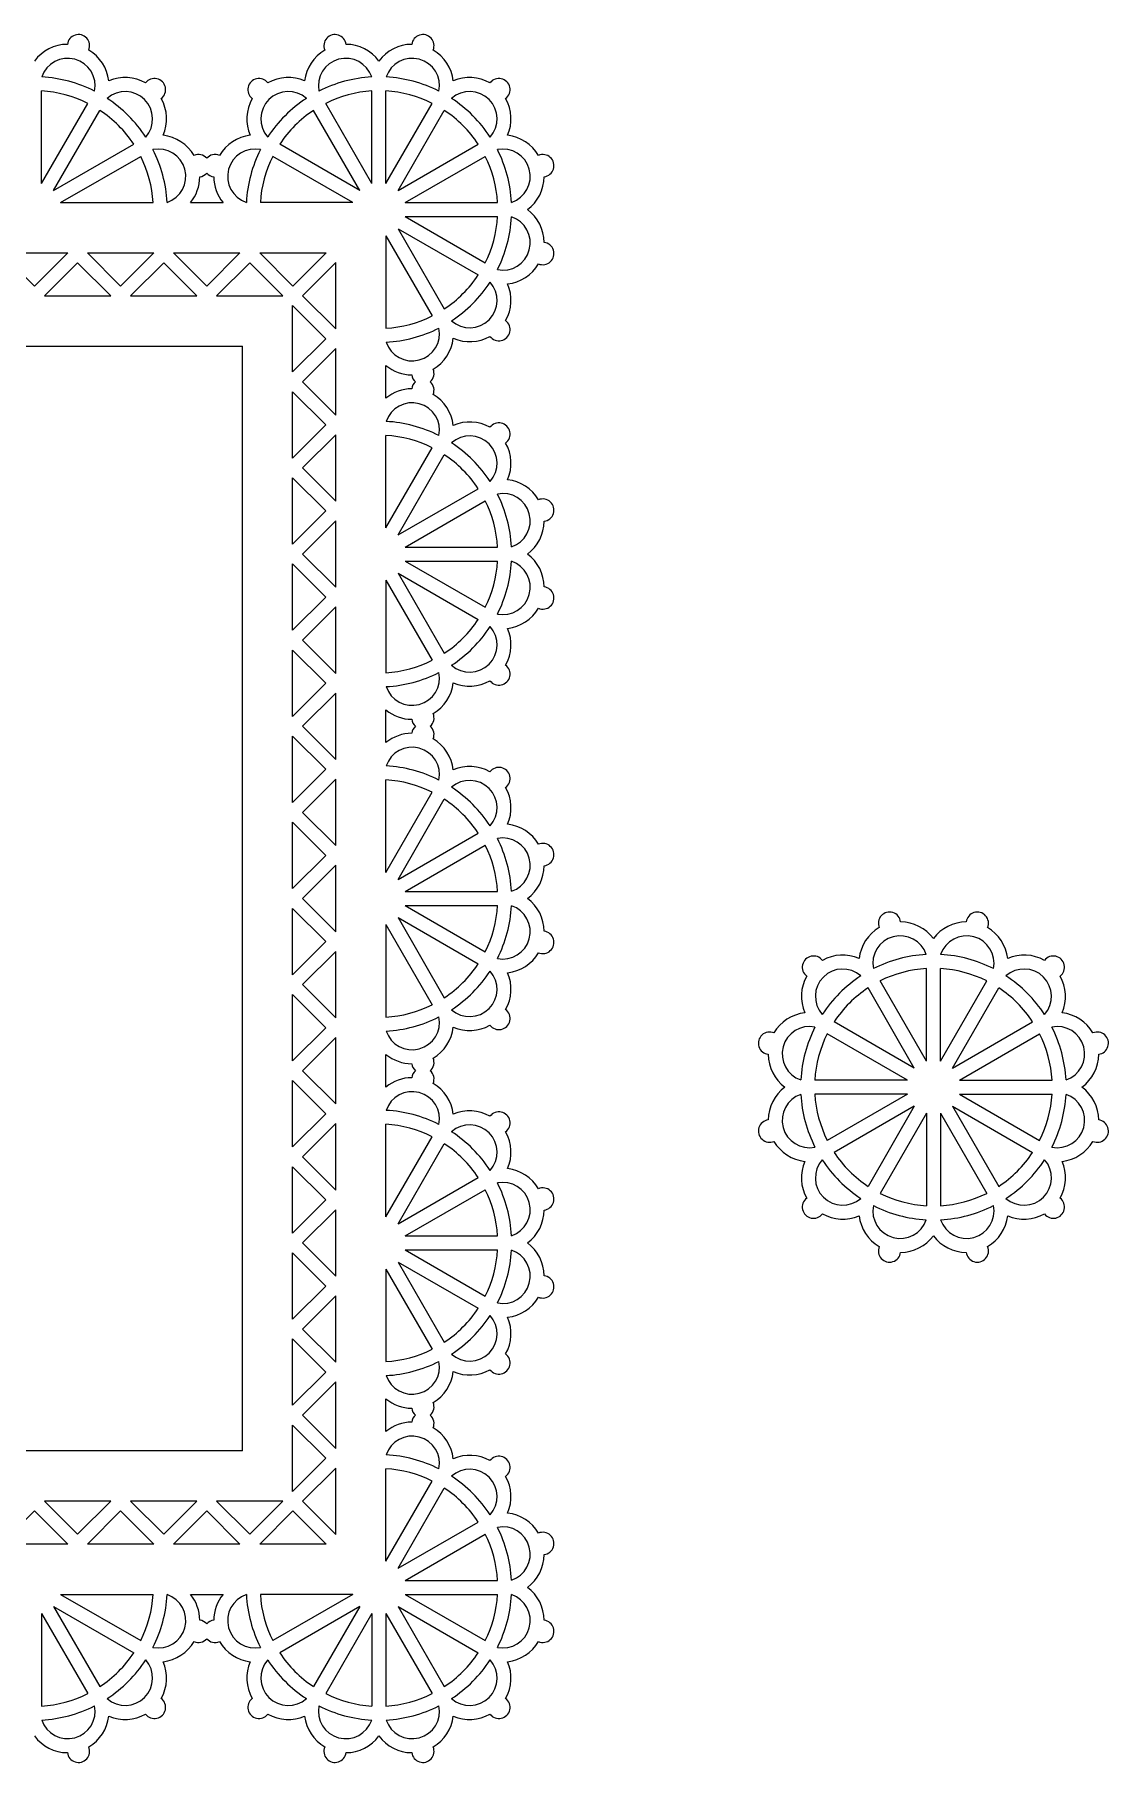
# Model space of a CAD drawing. Extents: x 101 to 362, y -61 to 137.
# Drawn here: x 239.1 to 362, y -61 to 136.8 of the extents above; entities that cross this region are included whole.
import ezdxf

# ---------------------------------------------------------------- set-up
doc = ezdxf.new("R2010")
doc.units = 0
doc.layers.get('0').update_dxf_attribs({"linetype": 'CONTINUOUS'})

msp = doc.modelspace()

# ---------------------------------------------------------------- linework, layer by layer
for p, q in [((239.922283, 119.719523), (239.922283, 130.310333)), ((239.922283, 119.719523), (245.217688, 128.891433)), ((277.744098, 119.719523), (272.448693, 128.891433)), ((277.744098, 119.719523), (277.744098, 130.310333)), ((279.344098, 119.719523), (279.344098, 130.310333)), ((279.344098, 119.719523), (284.639503, 128.891433)), ((241.307924, 118.919523), (246.603329, 128.091433)), ((276.358457, 118.919523), (271.063053, 128.091433)), ((280.729739, 118.919523), (286.025143, 128.091433)), ((241.307924, 118.919523), (250.479834, 124.214928)), ((242.107924, 117.533882), (251.279834, 122.829287)), ((275.558457, 117.533882), (266.386547, 122.829287)), ((276.358457, 118.919523), (267.186547, 124.214928)), ((280.729739, 118.919523), (289.901649, 124.214928)), ((281.529739, 117.533882), (290.701649, 122.829287)), ((242.107924, 117.533882), (252.698733, 117.533882)), ((256.96621, 117.533882), (260.700171, 117.533882)), ((275.558457, 117.533882), (264.967648, 117.533882)), ((281.529739, 117.533882), (292.120548, 117.533882)), ((281.529739, 115.933882), (292.120548, 115.933882)), ((281.529739, 115.933882), (290.701649, 110.638478)), ((279.344098, 113.748242), (279.344098, 103.157432)), ((279.344098, 113.748242), (284.639503, 104.576332)), ((280.729739, 114.548242), (289.901649, 109.252837)), ((280.729739, 114.548242), (286.025143, 105.376332)), ((235.325927, 111.783882), (239.122283, 107.987526)), ((235.325927, 111.783882), (242.918639, 111.783882)), ((242.918639, 111.783882), (239.122283, 107.987526)), ((245.181381, 111.783882), (252.774093, 111.783882)), ((245.181381, 111.783882), (248.977737, 107.987526)), ((252.774093, 111.783882), (248.977737, 107.987526)), ((255.036835, 111.783882), (262.629547, 111.783882)), ((255.036835, 111.783882), (258.833191, 107.987526)), ((262.629547, 111.783882), (258.833191, 107.987526)), ((264.892288, 111.783882), (268.688644, 107.987526)), ((264.892288, 111.783882), (272.485, 111.783882)), ((272.485, 111.783882), (268.688644, 107.987526)), ((244.05001, 110.652511), (240.253654, 106.856155)), ((244.05001, 110.652511), (247.846366, 106.856155)), ((253.905464, 110.652511), (250.109108, 106.856155)), ((253.905464, 110.652511), (257.70182, 106.856155)), ((263.760917, 110.652511), (259.964561, 106.856155)), ((263.760917, 110.652511), (267.557273, 106.856155)), ((273.594098, 110.674785), (269.797742, 106.878429)), ((273.594098, 103.082073), (273.594098, 110.674785)), ((240.253654, 106.856155), (247.846366, 106.856155)), ((250.109108, 106.856155), (257.70182, 106.856155)), ((259.964561, 106.856155), (267.557273, 106.856155)), ((273.594098, 103.082073), (269.797742, 106.878429)), ((268.666371, 98.154346), (268.666371, 105.747058)), ((272.462727, 101.950702), (268.666371, 105.747058)), ((136.484565, 101.106155), (262.916371, 101.106155)), ((262.916371, -25.32565), (262.916371, 101.106155)), ((272.462727, 101.950702), (268.666371, 98.154346)), ((273.594098, 100.819331), (269.797742, 97.022975)), ((273.594098, 93.226619), (273.594098, 100.819331)), ((279.344098, 95.155994), (279.344098, 98.889955)), ((273.594098, 93.226619), (269.797742, 97.022975)), ((268.666371, 88.298892), (268.666371, 95.891604)), ((272.462727, 92.095248), (268.666371, 95.891604)), ((272.462727, 92.095248), (268.666371, 88.298892)), ((273.594098, 90.963877), (269.797742, 87.167521)), ((273.594098, 83.371165), (273.594098, 90.963877)), ((279.344098, 80.297708), (279.344098, 90.888518)), ((279.344098, 80.297708), (284.639503, 89.469618)), ((273.594098, 83.371165), (269.797742, 87.167521)), ((280.729739, 79.497708), (286.025143, 88.669618)), ((268.666371, 78.443438), (268.666371, 86.03615)), ((272.462727, 82.239794), (268.666371, 86.03615)), ((280.729739, 79.497708), (289.901649, 84.793113)), ((281.529739, 78.112067), (290.701649, 83.407472)), ((272.462727, 82.239794), (268.666371, 78.443438)), ((273.594098, 81.108423), (269.797742, 77.312067)), ((273.594098, 73.515711), (273.594098, 81.108423)), ((273.594098, 73.515711), (269.797742, 77.312067)), ((281.529739, 78.112067), (292.120548, 78.112067)), ((272.462727, 72.384341), (268.666371, 76.180697)), ((268.666371, 68.587985), (268.666371, 76.180697)), ((281.529739, 76.512067), (292.120548, 76.512067)), ((281.529739, 76.512067), (290.701649, 71.216663)), ((279.344098, 74.326427), (279.344098, 63.735617)), ((279.344098, 74.326427), (284.639503, 65.154517)), ((280.729739, 75.126427), (289.901649, 69.831022)), ((280.729739, 75.126427), (286.025143, 65.954517)), ((272.462727, 72.384341), (268.666371, 68.587985)), ((273.594098, 71.25297), (269.797742, 67.456614)), ((273.594098, 63.660258), (273.594098, 71.25297)), ((273.594098, 63.660258), (269.797742, 67.456614)), ((272.462727, 62.528887), (268.666371, 66.325243)), ((268.666371, 58.732531), (268.666371, 66.325243)), ((272.462727, 62.528887), (268.666371, 58.732531)), ((273.594098, 61.397516), (269.797742, 57.60116)), ((273.594098, 53.804804), (273.594098, 61.397516)), ((279.344098, 55.73418), (279.344098, 59.468141)), ((273.594098, 53.804804), (269.797742, 57.60116)), ((268.666371, 48.877077), (268.666371, 56.469789)), ((272.462727, 52.673433), (268.666371, 56.469789)), ((272.462727, 52.673433), (268.666371, 48.877077)), ((273.594098, 51.542062), (269.797742, 47.745706)), ((273.594098, 43.94935), (273.594098, 51.542062)), ((279.344098, 40.875893), (279.344098, 51.466703)), ((279.344098, 40.875893), (284.639503, 50.047803)), ((273.594098, 43.94935), (269.797742, 47.745706)), ((280.729739, 40.075893), (286.025143, 49.247803)), ((268.666371, 39.021623), (268.666371, 46.614335)), ((272.462727, 42.817979), (268.666371, 46.614335)), ((280.729739, 40.075893), (289.901649, 45.371298)), ((281.529739, 38.690253), (290.701649, 43.985657)), ((272.462727, 42.817979), (268.666371, 39.021623)), ((273.594098, 41.686609), (269.797742, 37.890253)), ((273.594098, 34.093897), (273.594098, 41.686609)), ((273.594098, 34.093897), (269.797742, 37.890253)), ((281.529739, 38.690253), (292.120548, 38.690253)), ((268.666371, 29.16617), (268.666371, 36.758882)), ((272.462727, 32.962526), (268.666371, 36.758882)), ((280.729739, 35.704612), (289.901649, 30.409207)), ((280.729739, 35.704612), (286.025143, 26.532702)), ((281.529739, 37.090253), (290.701649, 31.794848)), ((281.529739, 37.090253), (292.120548, 37.090253)), ((279.344098, 34.904612), (279.344098, 24.313802)), ((279.344098, 34.904612), (284.639503, 25.732702)), ((272.462727, 32.962526), (268.666371, 29.16617)), ((273.594098, 31.831155), (269.797742, 28.034799)), ((273.594098, 24.238443), (273.594098, 31.831155)), ((341.214028, 19.28846), (341.214028, 29.879269)), ((342.814028, 19.28846), (342.814028, 29.879269)), ((273.594098, 24.238443), (269.797742, 28.034799)), ((341.214028, 19.28846), (335.918624, 28.46037)), ((342.814028, 19.28846), (348.109433, 28.46037)), ((272.462727, 23.107072), (268.666371, 26.903428)), ((268.666371, 19.310716), (268.666371, 26.903428)), ((339.828388, 18.48846), (334.532983, 27.66037)), ((344.199669, 18.48846), (349.495074, 27.66037)), ((339.828388, 18.48846), (330.656478, 23.783865)), ((344.199669, 18.48846), (353.371579, 23.783865)), ((272.462727, 23.107072), (268.666371, 19.310716)), ((273.594098, 21.975701), (269.797742, 18.179345)), ((273.594098, 14.382989), (273.594098, 21.975701)), ((339.028388, 17.102819), (329.856478, 22.398224)), ((344.999669, 17.102819), (354.171579, 22.398224)), ((279.344098, 16.312365), (279.344098, 20.046326)), ((273.594098, 14.382989), (269.797742, 18.179345)), ((272.462727, 13.251618), (268.666371, 17.047974)), ((268.666371, 9.455262), (268.666371, 17.047974)), ((339.028388, 17.102819), (328.437578, 17.102819)), ((344.999669, 17.102819), (355.590479, 17.102819)), ((339.028388, 15.502819), (328.437578, 15.502819)), ((339.028388, 15.502819), (329.856478, 10.207415)), ((339.828388, 14.117179), (330.656478, 8.821774)), ((339.828388, 14.117179), (334.532983, 4.945269)), ((344.199669, 14.117179), (353.371579, 8.821774)), ((344.199669, 14.117179), (349.495074, 4.945269)), ((344.999669, 15.502819), (355.590479, 15.502819)), ((344.999669, 15.502819), (354.171579, 10.207415)), ((272.462727, 13.251618), (268.666371, 9.455262)), ((273.594098, 12.120247), (269.797742, 8.323891)), ((273.594098, 4.527535), (273.594098, 12.120247)), ((279.344098, 1.454078), (279.344098, 12.044888)), ((341.214028, 13.317179), (335.918624, 4.145269)), ((341.214028, 13.317179), (341.214028, 2.726369)), ((342.814028, 13.317179), (348.109433, 4.145269)), ((342.814028, 13.317179), (342.814028, 2.726369)), ((279.344098, 1.454078), (284.639503, 10.625989)), ((273.594098, 4.527535), (269.797742, 8.323891)), ((280.729739, 0.654078), (286.025143, 9.825989)), ((272.462727, 3.396165), (268.666371, 7.192521)), ((268.666371, -0.400191), (268.666371, 7.192521)), ((280.729739, 0.654078), (289.901649, 5.949483)), ((281.529739, -0.731562), (290.701649, 4.563843)), ((272.462727, 3.396165), (268.666371, -0.400191)), ((273.594098, 2.264794), (269.797742, -1.531562)), ((273.594098, -5.327918), (273.594098, 2.264794)), ((273.594098, -5.327918), (269.797742, -1.531562)), ((281.529739, -0.731562), (292.120548, -0.731562)), ((268.666371, -10.255645), (268.666371, -2.662933)), ((272.462727, -6.459289), (268.666371, -2.662933)), ((280.729739, -3.717203), (289.901649, -9.012608)), ((280.729739, -3.717203), (286.025143, -12.889113)), ((281.529739, -2.331562), (292.120548, -2.331562)), ((281.529739, -2.331562), (290.701649, -7.626967)), ((279.344098, -4.517203), (284.639503, -13.689113)), ((279.344098, -4.517203), (279.344098, -15.108012)), ((272.462727, -6.459289), (268.666371, -10.255645)), ((273.594098, -7.59066), (269.797742, -11.387016)), ((273.594098, -15.183372), (273.594098, -7.59066)), ((273.594098, -15.183372), (269.797742, -11.387016)), ((268.666371, -20.111099), (268.666371, -12.518387)), ((272.462727, -16.314743), (268.666371, -12.518387)), ((272.462727, -16.314743), (268.666371, -20.111099)), ((273.594098, -17.446114), (269.797742, -21.24247)), ((273.594098, -25.038826), (273.594098, -17.446114)), ((279.344098, -23.10945), (279.344098, -19.375489)), ((273.594098, -25.038826), (269.797742, -21.24247)), ((272.462727, -26.170197), (268.666371, -22.373841)), ((268.666371, -29.966553), (268.666371, -22.373841)), ((262.916371, -25.32565), (136.484565, -25.32565)), ((272.462727, -26.170197), (268.666371, -29.966553)), ((273.594098, -27.301567), (269.797742, -31.097923)), ((273.594098, -34.894279), (273.594098, -27.301567)), ((279.344098, -37.967736), (279.344098, -27.376927)), ((279.344098, -37.967736), (284.639503, -28.795826)), ((280.729739, -38.767736), (286.025143, -29.595826)), ((244.05001, -34.872006), (240.253654, -31.07565)), ((247.846366, -31.07565), (240.253654, -31.07565)), ((244.05001, -34.872006), (247.846366, -31.07565)), ((253.905464, -34.872006), (250.109108, -31.07565)), ((257.70182, -31.07565), (250.109108, -31.07565)), ((253.905464, -34.872006), (257.70182, -31.07565)), ((267.557273, -31.07565), (259.964561, -31.07565)), ((263.760917, -34.872006), (259.964561, -31.07565)), ((263.760917, -34.872006), (267.557273, -31.07565)), ((273.594098, -34.894279), (269.797742, -31.097923)), ((235.325927, -36.003377), (239.122283, -32.207021)), ((242.918639, -36.003377), (239.122283, -32.207021)), ((245.181381, -36.003377), (248.977737, -32.207021)), ((252.774093, -36.003377), (248.977737, -32.207021)), ((255.036835, -36.003377), (258.833191, -32.207021)), ((262.629547, -36.003377), (258.833191, -32.207021)), ((264.892288, -36.003377), (268.688644, -32.207021)), ((272.485, -36.003377), (268.688644, -32.207021)), ((280.729739, -38.767736), (289.901649, -33.472332)), ((281.529739, -40.153377), (290.701649, -34.857972)), ((242.918639, -36.003377), (235.325927, -36.003377)), ((252.774093, -36.003377), (245.181381, -36.003377)), ((262.629547, -36.003377), (255.036835, -36.003377)), ((272.485, -36.003377), (264.892288, -36.003377)), ((281.529739, -40.153377), (292.120548, -40.153377)), ((241.307924, -43.139018), (246.603329, -52.310928)), ((241.307924, -43.139018), (250.479834, -48.434423)), ((242.107924, -41.753377), (252.698733, -41.753377)), ((242.107924, -41.753377), (251.279834, -47.048782)), ((256.96621, -41.753377), (260.700171, -41.753377)), ((275.558457, -41.753377), (264.967648, -41.753377)), ((275.558457, -41.753377), (266.386547, -47.048782)), ((276.358457, -43.139018), (267.186547, -48.434423)), ((276.358457, -43.139018), (271.063053, -52.310928)), ((280.729739, -43.139018), (286.025143, -52.310928)), ((280.729739, -43.139018), (289.901649, -48.434423)), ((281.529739, -41.753377), (290.701649, -47.048782)), ((281.529739, -41.753377), (292.120548, -41.753377)), ((239.922283, -43.939018), (245.217688, -53.110928)), ((239.922283, -43.939018), (239.922283, -54.529827)), ((277.744098, -43.939018), (272.448693, -53.110928)), ((277.744098, -43.939018), (277.744098, -54.529827)), ((279.344098, -43.939018), (279.344098, -54.529827)), ((279.344098, -43.939018), (284.639503, -53.110928))]:
    msp.add_line(p, q)
for centre, radius, start, end in [((244.147545, 135.488416), 1.28, 337.230346, 172.769654), ((273.518836, 135.488416), 1.28, 7.230346, 202.769654), ((283.56936, 135.488416), 1.28, 337.230346, 172.769654), ((242.922283, 130.915675), 4.734049, 90.539308, 143.388276), ((242.922283, 130.915675), 4.734049, 6.611724, 59.460692), ((274.744098, 130.915675), 4.734049, 120.539308, 173.388276), ((274.744098, 130.915675), 4.734049, 36.611724, 89.460692), ((282.344098, 130.915675), 4.734049, 90.539308, 143.388276), ((282.344098, 130.915675), 4.734049, 6.611724, 59.460692), ((242.922283, 130.915675), 3.134049, 348.522619, 161.477381), ((274.744098, 130.915675), 3.134049, 18.522619, 191.477381), ((282.344098, 130.915675), 3.134049, 348.522619, 161.477381), ((239.122283, 116.733882), 15.2, 63.123789, 86.876211), ((249.504076, 127.115675), 4.734049, 60.539308, 113.388276), ((252.851555, 130.463154), 1.28, 307.230346, 142.769654), ((264.814826, 130.463154), 1.28, 37.230346, 232.769654), ((268.162305, 127.115675), 4.734049, 66.611724, 119.460692), ((278.544098, 116.733882), 15.2, 93.123789, 116.876211), ((278.544098, 116.733882), 15.2, 63.123789, 86.876211), ((288.925891, 127.115675), 4.734049, 60.539308, 113.388276), ((292.27337, 130.463154), 1.28, 307.230346, 142.769654), ((239.122283, 116.733882), 13.6, 63.372287, 86.627713), ((249.504076, 127.115675), 3.134049, 318.522619, 131.477381), ((239.122283, 116.733882), 15.2, 33.123789, 56.876211), ((249.504076, 127.115675), 4.734049, 336.611724, 29.460692), ((268.162305, 127.115675), 4.734049, 150.539308, 203.388276), ((268.162305, 127.115675), 3.134049, 48.522619, 221.477381), ((278.544098, 116.733882), 15.2, 123.123789, 146.876211), ((278.544098, 116.733882), 13.6, 93.372287, 116.627713), ((278.544098, 116.733882), 13.6, 63.372287, 86.627713), ((288.925891, 127.115675), 3.134049, 318.522619, 131.477381), ((278.544098, 116.733882), 15.2, 33.123789, 56.876211), ((288.925891, 127.115675), 4.734049, 336.611724, 29.460692), ((239.122283, 116.733882), 13.6, 33.372287, 56.627713), ((278.544098, 116.733882), 13.6, 123.372287, 146.627713), ((278.544098, 116.733882), 13.6, 33.372287, 56.627713), ((253.304076, 120.533882), 4.734049, 30.539308, 83.388276), ((264.362305, 120.533882), 4.734049, 96.611724, 149.460692), ((292.725891, 120.533882), 4.734049, 30.539308, 83.388276), ((239.122283, 116.733882), 13.6, 3.372287, 26.627713), ((253.304076, 120.533882), 3.134049, 288.522619, 101.477381), ((239.122283, 116.733882), 15.2, 3.123789, 26.876211), ((257.876817, 121.759144), 1.28, 41.654437, 112.769654), ((259.789564, 121.759144), 1.28, 67.230346, 138.345563), ((264.362305, 120.533882), 3.134049, 78.522619, 251.477381), ((278.544098, 116.733882), 15.2, 153.123789, 176.876211), ((278.544098, 116.733882), 13.6, 153.372287, 176.627713), ((278.544098, 116.733882), 13.6, 3.372287, 26.627713), ((292.725891, 120.533882), 3.134049, 288.522619, 101.477381), ((278.544098, 116.733882), 15.2, 3.123789, 26.876211), ((297.298632, 121.759144), 1.28, 277.230346, 112.769654), ((257.876817, 121.759144), 1.28, 277.230346, 318.345563), ((259.789564, 121.759144), 1.28, 221.654437, 262.769654), ((253.304076, 120.533882), 4.734049, 320.675854, 359.460692), ((264.362305, 120.533882), 4.734049, 180.539308, 219.324146), ((292.725891, 120.533882), 4.734049, 306.611724, 359.460692), ((292.725891, 112.933882), 4.734049, 0.539308, 53.388276), ((278.544098, 116.733882), 13.6, 333.372287, 356.627713), ((278.544098, 116.733882), 15.2, 333.123789, 356.876211), ((292.725891, 112.933882), 3.134049, 258.522619, 71.477381), ((297.298632, 111.70862), 1.28, 247.230346, 82.769654), ((278.544098, 116.733882), 13.6, 303.372287, 326.627713), ((292.725891, 112.933882), 4.734049, 276.611724, 329.460692), ((288.925891, 106.352089), 3.134049, 228.522619, 41.477381), ((278.544098, 116.733882), 15.2, 303.123789, 326.876211), ((288.925891, 106.352089), 4.734049, 330.539308, 23.388276), ((278.544098, 116.733882), 13.6, 273.372287, 296.627713), ((282.344098, 102.552089), 3.134049, 198.522619, 11.477381), ((278.544098, 116.733882), 15.2, 273.123789, 296.876211), ((292.27337, 103.004611), 1.28, 217.230346, 52.769654), ((282.344098, 102.552089), 4.734049, 300.539308, 353.388276), ((288.925891, 106.352089), 4.734049, 246.611724, 299.460692), ((282.344098, 102.552089), 4.734049, 230.675854, 269.460692), ((283.56936, 97.979349), 1.28, 187.230346, 228.345563), ((283.56936, 96.066601), 1.28, 131.654437, 172.769654), ((283.56936, 97.979349), 1.28, 311.654437, 22.769654), ((283.56936, 96.066601), 1.28, 337.230346, 48.345563), ((282.344098, 91.493861), 4.734049, 90.539308, 129.324146), ((282.344098, 91.493861), 4.734049, 6.611724, 59.460692), ((282.344098, 91.493861), 3.134049, 348.522619, 161.477381), ((278.544098, 77.312067), 15.2, 63.123789, 86.876211), ((288.925891, 87.693861), 4.734049, 60.539308, 113.388276), ((292.27337, 91.041339), 1.28, 307.230346, 142.769654), ((278.544098, 77.312067), 13.6, 63.372287, 86.627713), ((288.925891, 87.693861), 3.134049, 318.522619, 131.477381), ((278.544098, 77.312067), 15.2, 33.123789, 56.876211), ((288.925891, 87.693861), 4.734049, 336.611724, 29.460692), ((278.544098, 77.312067), 13.6, 33.372287, 56.627713), ((292.725891, 81.112067), 4.734049, 30.539308, 83.388276), ((278.544098, 77.312067), 13.6, 3.372287, 26.627713), ((292.725891, 81.112067), 3.134049, 288.522619, 101.477381), ((278.544098, 77.312067), 15.2, 3.123789, 26.876211), ((297.298632, 82.33733), 1.28, 277.230346, 112.769654), ((292.725891, 81.112067), 4.734049, 306.611724, 359.460692), ((292.725891, 73.512067), 4.734049, 0.539308, 53.388276), ((278.544098, 77.312067), 13.6, 333.372287, 356.627713), ((278.544098, 77.312067), 15.2, 333.123789, 356.876211), ((292.725891, 73.512067), 3.134049, 258.522619, 71.477381), ((297.298632, 72.286805), 1.28, 247.230346, 82.769654), ((278.544098, 77.312067), 13.6, 303.372287, 326.627713), ((292.725891, 73.512067), 4.734049, 276.611724, 329.460692), ((278.544098, 77.312067), 15.2, 303.123789, 326.876211), ((288.925891, 66.930274), 3.134049, 228.522619, 41.477381), ((288.925891, 66.930274), 4.734049, 330.539308, 23.388276), ((278.544098, 77.312067), 13.6, 273.372287, 296.627713), ((282.344098, 63.130274), 3.134049, 198.522619, 11.477381), ((278.544098, 77.312067), 15.2, 273.123789, 296.876211), ((292.27337, 63.582796), 1.28, 217.230346, 52.769654), ((282.344098, 63.130274), 4.734049, 300.539308, 353.388276), ((288.925891, 66.930274), 4.734049, 246.611724, 299.460692), ((282.344098, 63.130274), 4.734049, 230.675854, 269.460692), ((283.56936, 58.557534), 1.28, 187.230346, 228.345563), ((283.56936, 56.644786), 1.28, 131.654437, 172.769654), ((283.56936, 58.557534), 1.28, 311.654437, 22.769654), ((283.56936, 56.644786), 1.28, 337.230346, 48.345563), ((282.344098, 52.072046), 4.734049, 90.539308, 129.324146), ((282.344098, 52.072046), 4.734049, 6.611724, 59.460692), ((282.344098, 52.072046), 3.134049, 348.522619, 161.477381), ((278.544098, 37.890253), 13.6, 63.372287, 86.627713), ((278.544098, 37.890253), 15.2, 63.123789, 86.876211), ((288.925891, 48.272046), 4.734049, 60.539308, 113.388276), ((292.27337, 51.619524), 1.28, 307.230346, 142.769654), ((288.925891, 48.272046), 3.134049, 318.522619, 131.477381), ((278.544098, 37.890253), 15.2, 33.123789, 56.876211), ((288.925891, 48.272046), 4.734049, 336.611724, 29.460692), ((278.544098, 37.890253), 13.6, 33.372287, 56.627713), ((292.725891, 41.690253), 4.734049, 30.539308, 83.388276), ((278.544098, 37.890253), 13.6, 3.372287, 26.627713), ((292.725891, 41.690253), 3.134049, 288.522619, 101.477381), ((278.544098, 37.890253), 15.2, 3.123789, 26.876211), ((297.298632, 42.915515), 1.28, 277.230346, 112.769654), ((292.725891, 41.690253), 4.734049, 306.611724, 359.460692), ((292.725891, 34.090253), 4.734049, 0.539308, 53.388276), ((278.544098, 37.890253), 13.6, 333.372287, 356.627713), ((292.725891, 34.090253), 3.134049, 258.522619, 71.477381), ((278.544098, 37.890253), 15.2, 333.123789, 356.876211), ((336.988766, 35.057353), 1.28, 7.230346, 202.769654), ((347.039291, 35.057353), 1.28, 337.230346, 172.769654), ((297.298632, 32.86499), 1.28, 247.230346, 82.769654), ((338.214028, 30.484612), 4.734049, 120.539308, 173.388276), ((338.214028, 30.484612), 3.134049, 18.522619, 191.477381), ((338.214028, 30.484612), 4.734049, 36.611724, 89.460692), ((345.814028, 30.484612), 4.734049, 90.539308, 143.388276), ((345.814028, 30.484612), 3.134049, 348.522619, 161.477381), ((345.814028, 30.484612), 4.734049, 6.611724, 59.460692), ((292.725891, 34.090253), 4.734049, 276.611724, 329.460692), ((278.544098, 37.890253), 13.6, 303.372287, 326.627713), ((328.284757, 30.032091), 1.28, 37.230346, 232.769654), ((331.632235, 26.684612), 3.134049, 48.522619, 221.477381), ((331.632235, 26.684612), 4.734049, 66.611724, 119.460692), ((342.014028, 16.302819), 15.2, 93.123789, 116.876211), ((342.014028, 16.302819), 13.6, 93.372287, 116.627713), ((342.014028, 16.302819), 13.6, 63.372287, 86.627713), ((342.014028, 16.302819), 15.2, 63.123789, 86.876211), ((352.395821, 26.684612), 3.134049, 318.522619, 131.477381), ((352.395821, 26.684612), 4.734049, 60.539308, 113.388276), ((355.7433, 30.032091), 1.28, 307.230346, 142.769654), ((288.925891, 27.50846), 3.134049, 228.522619, 41.477381), ((278.544098, 37.890253), 15.2, 303.123789, 326.876211), ((288.925891, 27.50846), 4.734049, 330.539308, 23.388276), ((331.632235, 26.684612), 4.734049, 150.539308, 203.388276), ((342.014028, 16.302819), 15.2, 123.123789, 146.876211), ((342.014028, 16.302819), 15.2, 33.123789, 56.876211), ((352.395821, 26.684612), 4.734049, 336.611724, 29.460692), ((278.544098, 37.890253), 13.6, 273.372287, 296.627713), ((342.014028, 16.302819), 13.6, 123.372287, 146.627713), ((342.014028, 16.302819), 13.6, 33.372287, 56.627713), ((278.544098, 37.890253), 15.2, 273.123789, 296.876211), ((282.344098, 23.70846), 3.134049, 198.522619, 11.477381), ((292.27337, 24.160981), 1.28, 217.230346, 52.769654), ((327.832235, 20.102819), 4.734049, 96.611724, 149.460692), ((356.195821, 20.102819), 4.734049, 30.539308, 83.388276), ((282.344098, 23.70846), 4.734049, 300.539308, 353.388276), ((288.925891, 27.50846), 4.734049, 246.611724, 299.460692), ((323.259495, 21.328081), 1.28, 67.230346, 262.769654), ((327.832235, 20.102819), 3.134049, 78.522619, 251.477381), ((342.014028, 16.302819), 15.2, 153.123789, 176.876211), ((342.014028, 16.302819), 13.6, 153.372287, 176.627713), ((342.014028, 16.302819), 13.6, 3.372287, 26.627713), ((356.195821, 20.102819), 3.134049, 288.522619, 101.477381), ((342.014028, 16.302819), 15.2, 3.123789, 26.876211), ((360.768562, 21.328081), 1.28, 277.230346, 112.769654), ((282.344098, 23.70846), 4.734049, 230.675854, 269.460692), ((327.832235, 20.102819), 4.734049, 180.539308, 233.388276), ((356.195821, 20.102819), 4.734049, 306.611724, 359.460692), ((283.56936, 19.135719), 1.28, 187.230346, 228.345563), ((283.56936, 17.222971), 1.28, 131.654437, 172.769654), ((283.56936, 19.135719), 1.28, 311.654437, 22.769654), ((283.56936, 17.222971), 1.28, 337.230346, 48.345563), ((282.344098, 12.650231), 4.734049, 90.539308, 129.324146), ((282.344098, 12.650231), 4.734049, 6.611724, 59.460692), ((327.832235, 12.502819), 4.734049, 126.611724, 179.460692), ((356.195821, 12.502819), 4.734049, 0.539308, 53.388276), ((282.344098, 12.650231), 3.134049, 348.522619, 161.477381), ((327.832235, 12.502819), 3.134049, 108.522619, 281.477381), ((342.014028, 16.302819), 15.2, 183.123789, 206.876211), ((342.014028, 16.302819), 13.6, 183.372287, 206.627713), ((342.014028, 16.302819), 13.6, 333.372287, 356.627713), ((342.014028, 16.302819), 15.2, 333.123789, 356.876211), ((356.195821, 12.502819), 3.134049, 258.522619, 71.477381), ((278.544098, -1.531562), 13.6, 63.372287, 86.627713), ((278.544098, -1.531562), 15.2, 63.123789, 86.876211), ((288.925891, 8.850231), 3.134049, 318.522619, 131.477381), ((288.925891, 8.850231), 4.734049, 60.539308, 113.388276), ((292.27337, 12.197709), 1.28, 307.230346, 142.769654), ((323.259495, 11.277557), 1.28, 97.230346, 292.769654), ((360.768562, 11.277557), 1.28, 247.230346, 82.769654), ((278.544098, -1.531562), 15.2, 33.123789, 56.876211), ((288.925891, 8.850231), 4.734049, 336.611724, 29.460692), ((327.832235, 12.502819), 4.734049, 210.539308, 263.388276), ((356.195821, 12.502819), 4.734049, 276.611724, 329.460692), ((278.544098, -1.531562), 13.6, 33.372287, 56.627713), ((331.632235, 5.921026), 3.134049, 138.522619, 311.477381), ((342.014028, 16.302819), 15.2, 213.123789, 236.876211), ((342.014028, 16.302819), 13.6, 213.372287, 236.627713), ((342.014028, 16.302819), 13.6, 303.372287, 326.627713), ((342.014028, 16.302819), 15.2, 303.123789, 326.876211), ((352.395821, 5.921026), 3.134049, 228.522619, 41.477381), ((292.725891, 2.268438), 4.734049, 30.539308, 83.388276), ((331.632235, 5.921026), 4.734049, 156.611724, 209.460692), ((352.395821, 5.921026), 4.734049, 330.539308, 23.388276), ((278.544098, -1.531562), 13.6, 3.372287, 26.627713), ((292.725891, 2.268438), 3.134049, 288.522619, 101.477381), ((278.544098, -1.531562), 15.2, 3.123789, 26.876211), ((297.298632, 3.4937), 1.28, 277.230346, 112.769654), ((342.014028, 16.302819), 13.6, 243.372287, 266.627713), ((342.014028, 16.302819), 13.6, 273.372287, 296.627713), ((292.725891, 2.268438), 4.734049, 306.611724, 359.460692), ((328.284757, 2.573548), 1.28, 127.230346, 322.769654), ((338.214028, 2.121026), 3.134049, 168.522619, 341.477381), ((342.014028, 16.302819), 15.2, 243.123789, 266.876211), ((342.014028, 16.302819), 15.2, 273.123789, 296.876211), ((345.814028, 2.121026), 3.134049, 198.522619, 11.477381), ((355.7433, 2.573548), 1.28, 217.230346, 52.769654), ((331.632235, 5.921026), 4.734049, 240.539308, 293.388276), ((338.214028, 2.121026), 4.734049, 186.611724, 239.460692), ((345.814028, 2.121026), 4.734049, 300.539308, 353.388276), ((352.395821, 5.921026), 4.734049, 246.611724, 299.460692), ((292.725891, -5.331562), 4.734049, 0.539308, 53.388276), ((336.988766, -2.451714), 1.28, 157.230346, 352.769654), ((338.214028, 2.121026), 4.734049, 270.539308, 323.388276), ((345.814028, 2.121026), 4.734049, 216.611724, 269.460692), ((347.039291, -2.451714), 1.28, 187.230346, 22.769654), ((278.544098, -1.531562), 13.6, 333.372287, 356.627713), ((278.544098, -1.531562), 15.2, 333.123789, 356.876211), ((292.725891, -5.331562), 3.134049, 258.522619, 71.477381), ((297.298632, -6.556824), 1.28, 247.230346, 82.769654), ((292.725891, -5.331562), 4.734049, 276.611724, 329.460692), ((278.544098, -1.531562), 13.6, 303.372287, 326.627713), ((278.544098, -1.531562), 15.2, 303.123789, 326.876211), ((288.925891, -11.913355), 3.134049, 228.522619, 41.477381), ((288.925891, -11.913355), 4.734049, 330.539308, 23.388276), ((278.544098, -1.531562), 13.6, 273.372287, 296.627713), ((282.344098, -15.713355), 3.134049, 198.522619, 11.477381), ((278.544098, -1.531562), 15.2, 273.123789, 296.876211), ((292.27337, -15.260834), 1.28, 217.230346, 52.769654), ((282.344098, -15.713355), 4.734049, 300.539308, 353.388276), ((288.925891, -11.913355), 4.734049, 246.611724, 299.460692), ((282.344098, -15.713355), 4.734049, 230.675854, 269.460692), ((283.56936, -20.286096), 1.28, 187.230346, 228.345563), ((283.56936, -22.198843), 1.28, 131.654437, 172.769654), ((283.56936, -20.286096), 1.28, 311.654437, 22.769654), ((283.56936, -22.198843), 1.28, 337.230346, 48.345563), ((282.344098, -26.771584), 4.734049, 90.539308, 129.324146), ((282.344098, -26.771584), 3.134049, 348.522619, 161.477381), ((282.344098, -26.771584), 4.734049, 6.611724, 59.460692), ((278.544098, -40.953377), 13.6, 63.372287, 86.627713), ((278.544098, -40.953377), 15.2, 63.123789, 86.876211), ((288.925891, -30.571584), 3.134049, 318.522619, 131.477381), ((288.925891, -30.571584), 4.734049, 60.539308, 113.388276), ((292.27337, -27.224106), 1.28, 307.230346, 142.769654), ((278.544098, -40.953377), 13.6, 33.372287, 56.627713), ((278.544098, -40.953377), 15.2, 33.123789, 56.876211), ((288.925891, -30.571584), 4.734049, 336.611724, 29.460692), ((292.725891, -37.153377), 4.734049, 30.539308, 83.388276), ((278.544098, -40.953377), 13.6, 3.372287, 26.627713), ((292.725891, -37.153377), 3.134049, 288.522619, 101.477381), ((278.544098, -40.953377), 15.2, 3.123789, 26.876211), ((297.298632, -35.928115), 1.28, 277.230346, 112.769654), ((292.725891, -37.153377), 4.734049, 306.611724, 359.460692), ((292.725891, -44.753377), 4.734049, 0.539308, 53.388276), ((239.122283, -40.953377), 13.6, 333.372287, 356.627713), ((239.122283, -40.953377), 15.2, 333.123789, 356.876211), ((253.304076, -44.753377), 3.134049, 258.522619, 71.477381), ((253.304076, -44.753377), 4.734049, 0.539308, 39.324146), ((264.362305, -44.753377), 4.734049, 140.675854, 179.460692), ((264.362305, -44.753377), 3.134049, 108.522619, 281.477381), ((278.544098, -40.953377), 15.2, 183.123789, 206.876211), ((278.544098, -40.953377), 13.6, 183.372287, 206.627713), ((278.544098, -40.953377), 13.6, 333.372287, 356.627713), ((292.725891, -44.753377), 3.134049, 258.522619, 71.477381), ((278.544098, -40.953377), 15.2, 333.123789, 356.876211), ((257.876817, -45.978639), 1.28, 41.654437, 82.769654), ((259.789564, -45.978639), 1.28, 97.230346, 138.345563), ((297.298632, -45.978639), 1.28, 247.230346, 82.769654), ((253.304076, -44.753377), 4.734049, 276.611724, 329.460692), ((257.876817, -45.978639), 1.28, 247.230346, 318.345563), ((259.789564, -45.978639), 1.28, 221.654437, 292.769654), ((264.362305, -44.753377), 4.734049, 210.539308, 263.388276), ((292.725891, -44.753377), 4.734049, 276.611724, 329.460692), ((239.122283, -40.953377), 13.6, 303.372287, 326.627713), ((249.504076, -51.33517), 3.134049, 228.522619, 41.477381), ((239.122283, -40.953377), 15.2, 303.123789, 326.876211), ((268.162305, -51.33517), 3.134049, 138.522619, 311.477381), ((278.544098, -40.953377), 15.2, 213.123789, 236.876211), ((278.544098, -40.953377), 13.6, 213.372287, 236.627713), ((278.544098, -40.953377), 13.6, 303.372287, 326.627713), ((288.925891, -51.33517), 3.134049, 228.522619, 41.477381), ((278.544098, -40.953377), 15.2, 303.123789, 326.876211), ((249.504076, -51.33517), 4.734049, 330.539308, 23.388276), ((268.162305, -51.33517), 4.734049, 156.611724, 209.460692), ((288.925891, -51.33517), 4.734049, 330.539308, 23.388276), ((239.122283, -40.953377), 13.6, 273.372287, 296.627713), ((278.544098, -40.953377), 13.6, 243.372287, 266.627713), ((278.544098, -40.953377), 13.6, 273.372287, 296.627713), ((242.922283, -55.13517), 3.134049, 198.522619, 11.477381), ((239.122283, -40.953377), 15.2, 273.123789, 296.876211), ((252.851555, -54.682649), 1.28, 217.230346, 52.769654), ((264.814826, -54.682649), 1.28, 127.230346, 322.769654), ((274.744098, -55.13517), 3.134049, 168.522619, 341.477381), ((278.544098, -40.953377), 15.2, 243.123789, 266.876211), ((282.344098, -55.13517), 3.134049, 198.522619, 11.477381), ((278.544098, -40.953377), 15.2, 273.123789, 296.876211), ((292.27337, -54.682649), 1.28, 217.230346, 52.769654), ((242.922283, -55.13517), 4.734049, 300.539308, 353.388276), ((249.504076, -51.33517), 4.734049, 246.611724, 299.460692), ((268.162305, -51.33517), 4.734049, 240.539308, 293.388276), ((274.744098, -55.13517), 4.734049, 186.611724, 239.460692), ((282.344098, -55.13517), 4.734049, 300.539308, 353.388276), ((288.925891, -51.33517), 4.734049, 246.611724, 299.460692), ((242.922283, -55.13517), 4.734049, 216.611724, 269.460692), ((244.147545, -59.707911), 1.28, 187.230346, 22.769654), ((273.518836, -59.707911), 1.28, 157.230346, 352.769654), ((274.744098, -55.13517), 4.734049, 270.539308, 323.388276), ((282.344098, -55.13517), 4.734049, 216.611724, 269.460692), ((283.56936, -59.707911), 1.28, 187.230346, 22.769654)]:
    msp.add_arc(centre, radius, start, end)

doc.saveas('drawing.dxf')
